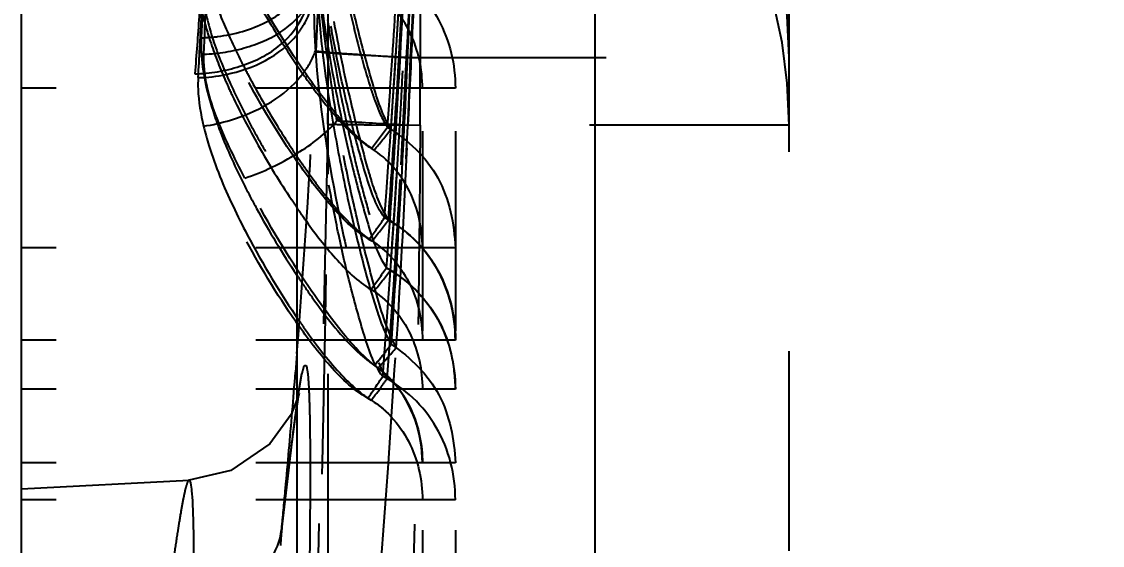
# Model space of a CAD drawing. Header units: millimetres. Extents: x 1147 to 12155, y -6137 to -4403.
# Drawn here: x 4469.75 to 4478.59, y -5140.09 to -5135.81 of the extents above; entities that cross this region are included whole.
import ezdxf

# ---------------------------------------------------------------- set-up
doc = ezdxf.new("R2010")
doc.units = ezdxf.units.MM
doc.header["$LTSCALE"] = 16.335
doc.header["$PDMODE"] = 3
doc.header["$PDSIZE"] = 0.3125
doc.linetypes.add('HIDDEN', pattern=[0.2, 0.1, -0.1])
doc.layers.get('0').update_dxf_attribs({"linetype": 'CONTINUOUS'})
doc.layers.get('Defpoints').update_dxf_attribs({"linetype": 'CONTINUOUS'})
doc.layers.add('DEFAULT_2', color=8, linetype='HIDDEN')
doc.styles.get("Standard").update_dxf_attribs({"font": 'txt', "width": 0.8})
doc.dimstyles.new('STANDARD$0', dxfattribs={"dimscale": 2, "dimtxt": 3, "dimasz": 3, "dimexe": 1.25, "dimexo": 0.625, "dimgap": 0.5, "dimtad": 0, "dimdsep": 46, "dimlunit": 6, "dimtxsty": 'Standard', "dimblk": 'CLOSEDBLANK', "dimcen": 0, "dimclrt": 2, "dimazin": 2, "dimtfac": 2, "dimtmove": 1, "dimatfit": 3, "dimfxl": 0, "dimtolj": 1, "dimtzin": 0, "dimarcsym": 0})

# ---------------------------------------------------------------- blocks, each defined once
blk = doc.blocks.new('*D690')
at = {"color": 4, "lineweight": -2}
for p, q in [((4469.746, -5145.7196), (4469.746, -4954.5849)), ((4576.5778, -5023.709), (4576.5778, -4954.5849)), ((4479.746, -4954.7099), (4509.4857, -4954.7099)), ((4566.5778, -4954.7099), (4545.4857, -4954.7099))]:
    blk.add_line(p, q, dxfattribs=at)
at = {"color": 4}
for points in [[(4479.746, -4953.0432), (4479.746, -4956.3765), (4469.746, -4954.7099)], [(4566.5778, -4953.0432), (4566.5778, -4956.3765), (4576.5778, -4954.7099)]]:
    blk.add_solid(points, dxfattribs=at)
at = {"layer": 'Defpoints', "color": 0}
for p in [(4469.746, -4954.7099), (4576.5778, -5023.7715), (4469.746, -5145.7821)]:
    blk.add_point(p, dxfattribs=at)
at = {"color": 6, "insert": (4527.4857, -4954.7099), "char_height": 10, "attachment_point": 5}
blk.add_mtext('\\A1;106.83', dxfattribs=at)

msp = doc.modelspace()

# ---------------------------------------------------------------- linework, layer by layer
at = {"color": 7, "linetype": 'Continuous'}
for p, q in [((4474.4402, -5400.9602), (4474.4402, -5116.5828)), ((4471.9992, -5119.5439), (4471.9992, -5397.9991)), ((4469.746, -5185.3567), (4469.746, -5128.9238)), ((4471.4592, -5139.4794), (4471.1173, -5139.559)), ((4469.746, -5139.6308), (4471.1173, -5139.559))]:
    msp.add_line(p, q, dxfattribs=at)
msp.add_lwpolyline([(4471.9992, -5138.902), (4471.9516, -5139.0211), (4471.777, -5139.2627), (4471.4592, -5139.4794)], dxfattribs=at)
msp.add_arc((4386.9857, -5131.8564), 85.2757, 355.194005, 355.412917, dxfattribs=at)
for points, knots in [([(4471.1914, -5136.2655), (4471.2009, -5136.1045), (4471.2135, -5135.8785), (4471.2271, -5135.5984), (4471.2344, -5135.4365), (4471.239, -5135.3092), (4471.2425, -5135.2235), (4471.2427, -5135.1749), (4471.2446, -5135.149), (4471.2418, -5135.1385), (4471.2445, -5135.1282), (4471.2429, -5135.1282)], [0, 0, 0, 0, 0.424981, 0.596347, 0.738897, 0.851583, 0.933355, 0.962321, 0.983165, 0.995761, 1, 1, 1, 1]), ([(4471.1914, -5136.2655), (4471.2683, -5136.2641), (4471.5636, -5136.23), (4471.8635, -5136.0877), (4472.0007, -5135.9135)], [0, 0, 0, 0, 0.257646, 1, 1, 1, 1]), ([(4471.1914, -5136.2655), (4471.1895, -5136.2972), (4471.1888, -5136.4308), (4471.2121, -5136.5633), (4471.2354, -5136.6622)], [0, 0, 0, 0, 0.238396, 1, 1, 1, 1]), ([(4471.2354, -5136.6622), (4471.3104, -5136.6516), (4471.5927, -5136.5873), (4471.8665, -5136.4417), (4472.009, -5136.2812)], [0, 0, 0, 0, 0.260754, 1, 1, 1, 1]), ([(4471.2354, -5136.6622), (4471.2481, -5136.7158), (4471.3104, -5136.9408), (4471.4004, -5137.1573), (4471.4765, -5137.3185)], [0, 0, 0, 0, 0.236129, 1, 1, 1, 1]), ([(4471.4765, -5137.3185), (4471.5134, -5137.3969), (4471.6755, -5137.7191), (4471.8626, -5138.0288), (4472.0178, -5138.2546)], [0, 0, 0, 0, 0.2403, 1, 1, 1, 1]), ([(4471.9157, -5139.6158), (4471.9238, -5139.5468), (4471.9515, -5139.3161), (4471.9796, -5139.0855), (4472.0025, -5138.9243)], [0, 0, 0, 0, 0.299252, 1, 1, 1, 1]), ([(4471.024, -5144.1445), (4471.0435, -5143.8468), (4471.0766, -5143.2621), (4471.1128, -5142.4124), (4471.1374, -5141.629), (4471.1524, -5140.9424), (4471.1576, -5140.4427), (4471.1567, -5140.1114), (4471.154, -5139.9189), (4471.1494, -5139.7712), (4471.1427, -5139.6569), (4471.1345, -5139.6014), (4471.1258, -5139.5596), (4471.1174, -5139.5597)], [0, 0, 0, 0, 0.194896, 0.382562, 0.55554, 0.706905, 0.831285, 0.881765, 0.923601, 0.9564, 0.980039, 0.994457, 1, 1, 1, 1])]:
    msp.add_open_spline(points, degree=3, knots=knots, dxfattribs=at)
at = {"layer": 'DEFAULT_2', "color": 8, "linetype": 'HIDDEN'}
for p, q in [((4472.2559, -5189.3272), (4472.2559, -5126.1032)), ((4476.0286, -5388.4307), (4476.0286, -5129.1123)), ((4473.0272, -5133.4359), (4473.0272, -5244.1918)), ((4473.2972, -5133.4359), (4473.2972, -5244.1918)), ((4472.2557, -5136.05), (4472.2559, -5135.8548)), ((4472.8384, -5136.2295), (4472.8466, -5136.086)), ((4472.8971, -5136.1005), (4476.0286, -5136.1005)), ((4473.2972, -5136.3519), (4469.746, -5136.3519)), ((4472.2538, -5136.6474), (4472.1422, -5141.5317)), ((4472.6111, -5136.6508), (4473.0086, -5136.6535)), ((4476.0286, -5136.6535), (4472.9097, -5136.6535)), ((4473.2972, -5137.659), (4469.746, -5137.659)), ((4473.2972, -5138.4132), (4469.746, -5138.4132)), ((4472.0003, -5138.5242), (4471.9882, -5138.6762)), ((4473.2972, -5138.8154), (4469.746, -5138.8154)), ((4473.2972, -5139.4187), (4469.746, -5139.4187)), ((4471.8772, -5139.9418), (4471.9157, -5139.6158)), ((4473.2972, -5139.7203), (4469.746, -5139.7203)), ((4471.875, -5139.964), (4471.8772, -5139.9418))]:
    msp.add_line(p, q, dxfattribs=at)
for points in [[(4471.875, -5139.964), (4471.9273, -5139.5241), (4471.9592, -5139.2641), (4471.9857, -5139.0605), (4472.0062, -5138.9195), (4472.0132, -5138.8764)], [(4472.0132, -5138.8764), (4472.0183, -5138.8485), (4472.013, -5138.8677), (4471.9992, -5138.902)]]:
    msp.add_lwpolyline(points, dxfattribs=at)
for centre, radius, start, end in [((4472.0066, -5136.1005), 4.022, 0, 75.56001), ((4472.0066, -5136.6535), 4.022, 0, 75.69717), ((4371.2768, -5129.6999), 101.7335, 356.06178, 358.122057), ((4386.3927, -5131.9632), 85.8624, 357.270949, 359.256378), ((4405.1302, -5132.8388), 67.8791, 357.245786, 359.278563), ((4370.9061, -5129.676), 102.1042, 355.655257, 357.522566), ((4371.2013, -5130.8041), 101.8089, 356.036422, 358.094103), ((4370.2264, -5130.2816), 102.7842, 356.762707, 357.573554), ((4403.595, -5132.0435), 69.4208, 356.649658, 357.779045), ((4415.4606, -5132.5287), 55.8613, 356.49971, 357.37103), ((4370.7652, -5130.776), 102.245, 355.549205, 357.579031), ((4371.6908, -5129.3089), 101.3183, 356.161238, 356.70864), ((4371.2125, -5130.1345), 101.7978, 356.767294, 357.206936), ((4386.3682, -5132.7102), 84.9368, 357.730901, 358.316374), ((4294.6695, -5135.8688), 177.5863, 0.004502, 0.202153), ((4335.8401, -5135.9675), 137.1702, 359.71344, 0.322106), ((4484.7407, -5132.8388), 12.6398, 191.38546, 193.82518), ((4478.1253, -5132.0252), 7.3928, 209.54398, 211.63511), ((4370.5387, -5131.4904), 102.4715, 356.900531, 357.69521), ((4485.7056, -5133.3301), 13.6306, 190.46913, 192.97014), ((4476.3642, -5133.7095), 5.395, 204.00455, 207.22966), ((4477.8012, -5132.2302), 7.0094, 211.59762, 214.12005), ((4371.3552, -5130.1449), 101.6547, 356.329353, 356.768584), ((4348.7415, -5135.8977), 123.5144, 359.652239, 359.92937), ((4388.2534, -5131.9514), 84.0044, 355.51233, 357.202426), ((4476.3972, -5079.4303), 56.7782, 266.12748, 266.46577), ((4366.3756, -5131.9261), 106.637, 355.555893, 357.756531), ((4370.2533, -5129.2134), 102.7589, 355.83857, 356.161752), ((4371.1068, -5131.2981), 101.9035, 356.804354, 357.298834), ((4476.7931, -5132.9124), 5.7922, 214.12721, 215.84081), ((4476.1246, -5133.3936), 4.9685, 215.85609, 216.66365), ((4371.1407, -5130.3251), 101.8689, 355.77945, 356.677251), ((4477.8976, -5132.9309), 7.1139, 211.58763, 213.97888), ((4371.501, -5130.1519), 101.5088, 355.889235, 356.328066), ((4368.0186, -5132.036), 104.9926, 356.484247, 357.479361), ((4467.2316, -5132.6812), 6.8023, 322.25211, 324.09409), ((4467.4672, -5132.5713), 6.7126, 320.29908, 322.18372), ((4477.9474, -5133.2832), 7.1941, 209.44261, 213.59333), ((4486.9204, -5134.1067), 14.8423, 190.48175, 192.63801), ((4476.9465, -5133.5714), 5.9672, 213.98277, 215.70104), ((4371.3503, -5131.3135), 101.6595, 355.816194, 356.805379), ((4370.7967, -5131.4977), 102.2134, 356.100566, 356.896775), ((4477.2992, -5133.7111), 6.4174, 213.61309, 214.30658), ((4476.7364, -5134.0964), 5.7353, 214.29606, 215.67687), ((4467.0259, -5133.54), 6.8827, 323.96791, 325.77523), ((4467.2954, -5133.412), 6.7728, 321.77142, 323.62651), ((4477.7067, -5134.0947), 6.8497, 213.55919, 214.1823), ((4467.1688, -5133.8741), 6.823, 322.81138, 324.64359), ((4467.4414, -5133.7413), 6.7209, 320.5263, 322.40651), ((4472.2134, -5138.6477), 0.7581, 54.18295, 58.95798), ((4476.9552, -5134.8592), 5.9921, 214.51602, 215.11742), ((4467.4778, -5134.2984), 6.7285, 320.03091, 321.28678), ((4467.7923, -5134.1454), 6.6298, 317.29782, 319.23405), ((4467.5243, -5134.3352), 6.6692, 321.28355, 321.91484), ((4466.8921, -5134.906), 6.9446, 324.99821, 326.78134), ((4467.2061, -5134.7511), 6.8152, 322.43868, 323.66439), ((4467.2387, -5134.7745), 6.775, 323.66062, 324.27623), ((4386.5869, -5131.8226), 85.6759, 354.772742, 355.193845), ((4386.1898, -5131.7865), 86.0746, 354.56323, 354.772904), ((4474.9827, -5140.2701), 3.1228, 173.96661, 176.75633)]:
    msp.add_arc(centre, radius, start, end, dxfattribs=at)
for points, knots in [([(4472.9097, -5136.6535), (4472.9236, -5136.4006), (4472.9479, -5135.9044), (4472.9759, -5135.1836), (4472.9954, -5134.5192), (4473.0056, -5134.0128), (4473.0097, -5133.6555), (4473.0109, -5133.4296), (4473.0108, -5133.2343), (4473.0098, -5133.071), (4473.0077, -5132.9417), (4473.0062, -5132.8548), (4473.0037, -5132.8045), (4473.0037, -5132.7787), (4473.0005, -5132.7662), (4473.002, -5132.7568), (4473.0003, -5132.7562)], [0, 0, 0, 0, 0.194901, 0.382184, 0.554944, 0.706268, 0.77181, 0.829879, 0.880095, 0.922075, 0.955435, 0.979794, 0.988478, 0.994769, 0.998621, 1, 1, 1, 1]), ([(4472.77, -5136.687), (4472.6996, -5136.5728), (4472.6145, -5136.3045), (4472.5038, -5135.9001), (4472.4071, -5135.4808), (4472.2967, -5134.9281), (4472.1905, -5134.2625), (4472.1554, -5133.7301), (4472.1669, -5133.4761)], [0, 0, 0, 0, 0.122531, 0.253085, 0.384441, 0.515064, 0.767861, 1, 1, 1, 1]), ([(4472.6318, -5136.8592), (4472.511, -5136.7785), (4472.3107, -5136.5641), (4471.9773, -5136.1114), (4471.6289, -5135.5357), (4471.3141, -5134.8675), (4471.2038, -5134.4015), (4471.2151, -5134.1881)], [0, 0, 0, 0, 0.141161, 0.280335, 0.547919, 0.792277, 1, 1, 1, 1]), ([(4472.7168, -5137.4111), (4472.64, -5137.3048), (4472.5552, -5137.0378), (4472.4446, -5136.6396), (4472.3499, -5136.2216), (4472.243, -5135.6706), (4472.1421, -5135.0068), (4472.1127, -5134.4762), (4472.1274, -5134.2236)], [0, 0, 0, 0, 0.120595, 0.251102, 0.382721, 0.513799, 0.767373, 1, 1, 1, 1]), ([(4472.5919, -5137.5887), (4472.4662, -5137.5157), (4472.2593, -5137.3047), (4471.9226, -5136.8546), (4471.5749, -5136.278), (4471.2644, -5135.6087), (4471.1606, -5135.1417), (4471.1761, -5134.9293)], [0, 0, 0, 0, 0.141356, 0.280788, 0.548663, 0.792854, 1, 1, 1, 1]), ([(4471.2429, -5135.1282), (4471.2413, -5135.1284), (4471.2431, -5135.138), (4471.2394, -5135.1488), (4471.2391, -5135.1736), (4471.235, -5135.2211), (4471.2303, -5135.3042), (4471.222, -5135.4281), (4471.2117, -5135.5855), (4471.193, -5135.8578), (4471.1767, -5136.0777), (4471.1646, -5136.2344)], [0, 0, 0, 0, 0.004358, 0.017031, 0.037917, 0.066894, 0.14862, 0.261203, 0.403637, 0.574917, 1, 1, 1, 1]), ([(4471.2127, -5135.3448), (4471.2142, -5135.4471), (4471.2295, -5135.6623), (4471.3161, -5135.9897), (4471.4554, -5136.327), (4471.5972, -5136.6131), (4471.7274, -5136.8443), (4471.8287, -5137.0227), (4471.9337, -5137.2031), (4472.0607, -5137.3724), (4472.196, -5137.5387), (4472.3034, -5137.7262), (4472.4399, -5137.8987), (4472.5637, -5137.9807), (4472.6293, -5138.0139)], [0, 0, 0, 0, 0.099103, 0.208155, 0.326672, 0.452367, 0.517453, 0.58384, 0.65124, 0.719559, 0.788791, 0.858619, 0.92874, 1, 1, 1, 1]), ([(4471.2384, -5136.0732), (4471.3565, -5136.0705), (4471.5912, -5136.0298), (4471.9803, -5135.8624), (4472.1818, -5135.5688), (4472.1905, -5135.3815)], [0, 0, 0, 0, 0.279981, 0.555784, 1, 1, 1, 1]), ([(4472.3276, -5136.6167), (4472.2951, -5136.3928), (4472.2276, -5135.9845), (4472.1837, -5135.5697), (4472.1905, -5135.3815)], [0, 0, 0, 0, 0.545734, 1, 1, 1, 1]), ([(4472.7692, -5135.3793), (4472.9322, -5135.4762), (4473.2066, -5135.7721), (4473.2968, -5136.1601), (4473.2972, -5136.3519)], [0, 0, 0, 0, 0.497059, 1, 1, 1, 1]), ([(4472.1661, -5135.4583), (4472.167, -5135.5115), (4472.1746, -5135.7316), (4472.1961, -5135.951), (4472.2167, -5136.1167)], [0, 0, 0, 0, 0.241667, 1, 1, 1, 1]), ([(4471.1646, -5136.2343), (4471.2887, -5136.2328), (4471.5313, -5136.1886), (4471.9213, -5136.0091), (4472.1055, -5135.7137), (4472.1157, -5135.5306)], [0, 0, 0, 0, 0.291734, 0.569326, 1, 1, 1, 1]), ([(4471.7456, -5135.8106), (4471.7737, -5135.7964), (4471.8783, -5135.738), (4471.9706, -5135.6566), (4472.0253, -5135.5872)], [0, 0, 0, 0, 0.26227, 1, 1, 1, 1]), ([(4472.0007, -5135.9135), (4472.0219, -5135.8865), (4472.0937, -5135.7816), (4472.1376, -5135.6555), (4472.1428, -5135.5627)], [0, 0, 0, 0, 0.269807, 1, 1, 1, 1]), ([(4472.7019, -5138.7106), (4472.6233, -5138.6067), (4472.5386, -5138.34), (4472.428, -5137.9437), (4472.3339, -5137.5263), (4472.2279, -5136.9759), (4472.1284, -5136.3128), (4472.1002, -5135.7828), (4472.1157, -5135.5306)], [0, 0, 0, 0, 0.120021, 0.250504, 0.382188, 0.513388, 0.767185, 1, 1, 1, 1]), ([(4472.1428, -5135.5628), (4472.1409, -5135.6004), (4472.1366, -5135.7619), (4472.1438, -5135.9234), (4472.1512, -5136.047)], [0, 0, 0, 0, 0.233278, 1, 1, 1, 1]), ([(4473.0272, -5136.3519), (4473.0272, -5136.1974), (4472.9625, -5135.887), (4472.7582, -5135.6354), (4472.6312, -5135.5516)], [0, 0, 0, 0, 0.503804, 1, 1, 1, 1]), ([(4471.208, -5135.6462), (4471.2125, -5135.6725), (4471.2339, -5135.7809), (4471.2641, -5135.8874), (4471.2903, -5135.967)], [0, 0, 0, 0, 0.241678, 1, 1, 1, 1]), ([(4471.2177, -5135.9392), (4471.2621, -5135.9384), (4471.4435, -5135.9242), (4471.6228, -5135.8724), (4471.7456, -5135.8106)], [0, 0, 0, 0, 0.2443, 1, 1, 1, 1]), ([(4472.2499, -5135.7931), (4472.2759, -5135.9644), (4472.3364, -5136.3085), (4472.4264, -5136.7374), (4472.508, -5137.0817), (4472.5805, -5137.3398), (4472.6497, -5137.5967), (4472.71, -5137.7719), (4472.7668, -5137.8414)], [0, 0, 0, 0, 0.245242, 0.494436, 0.620095, 0.746403, 0.87301, 1, 1, 1, 1]), ([(4471.2177, -5135.9392), (4471.2147, -5135.9879), (4471.2173, -5136.1989), (4471.2688, -5136.4062), (4471.3194, -5136.5595)], [0, 0, 0, 0, 0.232376, 1, 1, 1, 1]), ([(4472.009, -5136.2812), (4472.0257, -5136.2625), (4472.0835, -5136.1915), (4472.1299, -5136.1101), (4472.1512, -5136.0469)], [0, 0, 0, 0, 0.273289, 1, 1, 1, 1]), ([(4472.1513, -5136.047), (4472.1719, -5136.0492), (4472.3089, -5136.0615), (4472.4461, -5136.071), (4472.5626, -5136.0789)], [0, 0, 0, 0, 0.151185, 1, 1, 1, 1]), ([(4472.1513, -5136.047), (4472.1799, -5136.4735), (4472.2852, -5137.1177), (4472.4455, -5137.8622), (4472.561, -5138.2883), (4472.6261, -5138.4975), (4472.6684, -5138.5966)], [0, 0, 0, 0, 0.491841, 0.748619, 0.87606, 1, 1, 1, 1]), ([(4472.2467, -5135.9715), (4472.2608, -5136.0578), (4472.3216, -5136.4062), (4472.394, -5136.7527), (4472.4578, -5137.0112)], [0, 0, 0, 0, 0.247215, 1, 1, 1, 1]), ([(4471.5724, -5137.0876), (4471.4875, -5136.9165), (4471.3239, -5136.5993), (4471.2317, -5136.2405), (4471.2384, -5136.0731)], [0, 0, 0, 0, 0.532701, 1, 1, 1, 1]), ([(4472.1577, -5136.0514), (4472.1553, -5136.0548), (4472.1886, -5136.0519), (4472.2121, -5136.0605), (4472.2877, -5136.0625), (4472.3765, -5136.0699), (4472.4949, -5136.0765), (4472.6814, -5136.0875), (4472.8293, -5136.0953), (4472.9309, -5136.1005)], [0, 0, 0, 0, 0.016262, 0.067378, 0.153318, 0.273971, 0.427638, 0.60628, 1, 1, 1, 1]), ([(4472.2167, -5136.1167), (4472.2238, -5136.1735), (4472.2548, -5136.4043), (4472.2936, -5136.6341), (4472.3257, -5136.8069)], [0, 0, 0, 0, 0.245475, 1, 1, 1, 1]), ([(4471.5671, -5136.178), (4471.5876, -5136.218), (4471.6731, -5136.3803), (4471.7651, -5136.5392), (4471.8378, -5136.6572)], [0, 0, 0, 0, 0.244946, 1, 1, 1, 1]), ([(4472.5807, -5138.8895), (4472.4538, -5138.8187), (4472.245, -5138.6089), (4471.9076, -5138.1597), (4471.56, -5137.583), (4471.2507, -5136.9136), (4471.1481, -5136.4465), (4471.1646, -5136.2344)], [0, 0, 0, 0, 0.141384, 0.280865, 0.548789, 0.792946, 1, 1, 1, 1]), ([(4471.4099, -5136.2777), (4471.4294, -5136.3227), (4471.513, -5136.5069), (4471.6071, -5136.6861), (4471.6824, -5136.8195)], [0, 0, 0, 0, 0.242628, 1, 1, 1, 1]), ([(4472.6085, -5136.3678), (4472.6175, -5136.3957), (4472.6526, -5136.5), (4472.696, -5136.6031), (4472.7413, -5136.6703)], [0, 0, 0, 0, 0.265624, 1, 1, 1, 1]), ([(4471.3194, -5136.5595), (4471.3355, -5136.6085), (4471.4085, -5136.8117), (4471.4991, -5137.0082), (4471.5735, -5137.1545)], [0, 0, 0, 0, 0.239326, 1, 1, 1, 1]), ([(4471.5724, -5137.0876), (4471.7229, -5137.0385), (4471.9935, -5136.9071), (4472.237, -5136.7243), (4472.3276, -5136.6167)], [0, 0, 0, 0, 0.529461, 1, 1, 1, 1]), ([(4471.8185, -5149.3029), (4471.8519, -5148.2481), (4471.9467, -5146.1396), (4472.1388, -5141.923), (4472.2405, -5138.7579), (4472.2536, -5136.6474)], [0, 0, 0, 0, 0.250011, 0.5, 1, 1, 1, 1]), ([(4472.2536, -5136.6474), (4472.2465, -5136.6498), (4472.3123, -5136.6449), (4472.3453, -5136.6508), (4472.4771, -5136.6488), (4472.5597, -5136.6504), (4472.6111, -5136.6508)], [0, 0, 0, 0, 0.062443, 0.252874, 0.56836, 1, 1, 1, 1]), ([(4472.8137, -5138.4745), (4472.7392, -5138.3385), (4472.6474, -5138.0305), (4472.5244, -5137.5675), (4472.4173, -5137.0926), (4472.3557, -5136.775), (4472.3276, -5136.6167)], [0, 0, 0, 0, 0.241696, 0.495462, 0.749288, 1, 1, 1, 1]), ([(4472.3276, -5136.6167), (4472.3666, -5136.6195), (4472.5606, -5136.6328), (4472.7547, -5136.6446), (4472.9097, -5136.6535)], [0, 0, 0, 0, 0.201307, 1, 1, 1, 1]), ([(4473.0086, -5136.6535), (4472.9989, -5138.6562), (4472.9017, -5142.6567), (4472.7377, -5146.6543), (4472.6764, -5148.6516)], [0, 0, 0, 0, 0.500554, 1, 1, 1, 1]), ([(4472.7413, -5136.6703), (4472.9073, -5136.7722), (4473.2107, -5137.0577), (4473.2869, -5137.4621), (4473.2972, -5137.659)], [0, 0, 0, 0, 0.496957, 1, 1, 1, 1]), ([(4473.0272, -5137.659), (4473.0272, -5137.5005), (4472.9589, -5137.1817), (4472.7432, -5136.9271), (4472.6102, -5136.8455)], [0, 0, 0, 0, 0.504073, 1, 1, 1, 1]), ([(4472.4578, -5137.0112), (4472.4933, -5137.1551), (4472.5691, -5137.4286), (4472.6551, -5137.7087), (4472.7334, -5137.8222)], [0, 0, 0, 0, 0.518011, 1, 1, 1, 1]), ([(4472.5784, -5137.008), (4472.5894, -5137.0469), (4472.6326, -5137.1917), (4472.6878, -5137.3357), (4472.7486, -5137.4286)], [0, 0, 0, 0, 0.266795, 1, 1, 1, 1]), ([(4472.6645, -5138.6417), (4472.5319, -5138.5434), (4472.3153, -5138.2911), (4471.949, -5137.773), (4471.7097, -5137.3644), (4471.5724, -5137.0876)], [0, 0, 0, 0, 0.259466, 0.514487, 1, 1, 1, 1]), ([(4471.5735, -5137.1545), (4471.6043, -5137.2153), (4471.7357, -5137.4634), (4471.8813, -5137.7041), (4471.9988, -5137.8812)], [0, 0, 0, 0, 0.242855, 1, 1, 1, 1]), ([(4472.4376, -5137.3541), (4472.4806, -5137.5453), (4472.5515, -5137.83), (4472.6582, -5138.1967), (4472.7266, -5138.3723), (4472.7735, -5138.4488)], [0, 0, 0, 0, 0.512264, 0.765628, 1, 1, 1, 1]), ([(4472.0775, -5137.4413), (4472.1519, -5137.5449), (4472.3082, -5137.7472), (4472.4938, -5137.9315), (4472.6043, -5137.9982)], [0, 0, 0, 0, 0.497041, 1, 1, 1, 1]), ([(4473.2972, -5138.4132), (4473.2972, -5138.2116), (4473.1971, -5137.8024), (4472.893, -5137.5039), (4472.7168, -5137.4111)], [0, 0, 0, 0, 0.503026, 1, 1, 1, 1]), ([(4472.7486, -5137.4286), (4472.9165, -5137.5246), (4473.203, -5137.8208), (4473.2972, -5138.2175), (4473.2972, -5138.4132)], [0, 0, 0, 0, 0.497143, 1, 1, 1, 1]), ([(4472.5919, -5137.5887), (4472.73, -5137.6682), (4472.9558, -5137.9253), (4473.0272, -5138.2512), (4473.0272, -5138.4132)], [0, 0, 0, 0, 0.495938, 1, 1, 1, 1]), ([(4472.7334, -5137.8222), (4472.9053, -5137.9167), (4473.2002, -5138.2141), (4473.2972, -5138.6168), (4473.2972, -5138.8154)], [0, 0, 0, 0, 0.497003, 1, 1, 1, 1]), ([(4472.7667, -5137.8414), (4472.928, -5137.9423), (4473.1407, -5138.1591), (4473.2738, -5138.5237), (4473.2921, -5138.7177), (4473.2972, -5138.8147)], [0, 0, 0, 0, 0.495766, 0.74679, 1, 1, 1, 1]), ([(4472.0403, -5137.9431), (4472.0743, -5137.9931), (4472.2148, -5138.1932), (4472.3668, -5138.3881), (4472.5016, -5138.5137)], [0, 0, 0, 0, 0.247255, 1, 1, 1, 1]), ([(4472.6293, -5138.0139), (4472.7569, -5138.0975), (4472.9623, -5138.3494), (4473.0272, -5138.6606), (4473.0272, -5138.8154)], [0, 0, 0, 0, 0.496393, 1, 1, 1, 1]), ([(4472.7735, -5138.4488), (4472.9301, -5138.5544), (4473.2169, -5138.8359), (4473.2873, -5139.2278), (4473.2972, -5139.4187)], [0, 0, 0, 0, 0.496982, 1, 1, 1, 1]), ([(4472.0204, -5138.8055), (4472.0273, -5138.7625), (4472.0344, -5138.7042), (4472.0541, -5138.6477), (4472.0582, -5138.6211), (4472.0775, -5138.6184), (4472.0805, -5138.646), (4472.0882, -5138.6771), (4472.0924, -5138.7329), (4472.0972, -5138.8033), (4472.1024, -5138.9341), (4472.1066, -5139.1394), (4472.1084, -5139.4353), (4472.1078, -5139.6543), (4472.1071, -5139.7741)], [0, 0, 0, 0, 0.096219, 0.124671, 0.140311, 0.146483, 0.160313, 0.186869, 0.226556, 0.279348, 0.345145, 0.515222, 0.734675, 1, 1, 1, 1]), ([(4472.6645, -5138.6417), (4472.7819, -5138.7283), (4472.9682, -5138.9741), (4473.0272, -5139.271), (4473.0272, -5139.4187)], [0, 0, 0, 0, 0.4968, 1, 1, 1, 1]), ([(4473.2972, -5139.7203), (4473.2972, -5139.516), (4473.1943, -5139.101), (4472.882, -5138.8017), (4472.7019, -5138.7106)], [0, 0, 0, 0, 0.503108, 1, 1, 1, 1]), ([(4472.0025, -5138.9243), (4472.0041, -5138.9135), (4472.0098, -5138.8738), (4472.0158, -5138.8342), (4472.0204, -5138.8055)], [0, 0, 0, 0, 0.272113, 1, 1, 1, 1]), ([(4472.5807, -5138.8895), (4472.7218, -5138.9677), (4472.9539, -5139.226), (4473.0272, -5139.5562), (4473.0272, -5139.7203)], [0, 0, 0, 0, 0.495729, 1, 1, 1, 1]), ([(4471.1174, -5139.5597), (4471.11, -5139.5597), (4471.098, -5139.5911), (4471.0841, -5139.6373), (4471.0657, -5139.7275), (4471.0447, -5139.8452), (4471.0204, -5139.997), (4470.981, -5140.2582), (4470.9507, -5140.4694), (4470.929, -5140.6197)], [0, 0, 0, 0, 0.020524, 0.071088, 0.153056, 0.26561, 0.407697, 0.578212, 1, 1, 1, 1]), ([(4472.1071, -5139.7741), (4472.1055, -5140.0318), (4472.0898, -5141.3088), (4472.0507, -5142.5855), (4472.0033, -5143.6038)], [0, 0, 0, 0, 0.201787, 1, 1, 1, 1]), ([(4470.9291, -5140.6198), (4471.042, -5140.6207), (4471.2678, -5140.5883), (4471.6524, -5140.4315), (4471.8519, -5140.15), (4471.8749, -5139.964)], [0, 0, 0, 0, 0.27404, 0.545308, 1, 1, 1, 1])]:
    msp.add_open_spline(points, degree=3, knots=knots, dxfattribs=at)
for points in [[(4472.1775, -5135.4811), (4472.1964, -5135.6451), (4472.22, -5135.8086), (4472.2467, -5135.9715)], [(4471.3174, -5135.6065), (4471.3524, -5135.7074), (4471.3925, -5135.8066), (4471.4358, -5135.9042)], [(4472.467, -5135.8592), (4472.5092, -5136.0301), (4472.5547, -5136.2003), (4472.6085, -5136.3678)], [(4471.2903, -5135.967), (4471.3251, -5136.0724), (4471.3657, -5136.1759), (4471.4099, -5136.2777)], [(4472.1391, -5136.3604), (4472.2415, -5136.4978), (4472.3502, -5136.6329), (4472.4786, -5136.7463)], [(4472.4227, -5136.3894), (4472.4703, -5136.5966), (4472.5206, -5136.8034), (4472.5784, -5137.008)], [(4472.4786, -5136.7463), (4472.5198, -5136.7827), (4472.5634, -5136.8167), (4472.6102, -5136.8454)], [(4472.1007, -5137.0536), (4472.1422, -5137.1113), (4472.1848, -5137.1681), (4472.2289, -5137.2237)], [(4472.2289, -5137.2237), (4472.3412, -5137.3651), (4472.4633, -5137.5062), (4472.6158, -5137.603)], [(4472.0537, -5138.3062), (4472.1394, -5138.428), (4472.2295, -5138.5471), (4472.3287, -5138.6581)], [(4472.5016, -5138.5137), (4472.5431, -5138.5525), (4472.5872, -5138.589), (4472.6344, -5138.6206)], [(4472.6684, -5138.5966), (4472.6881, -5138.6429), (4472.7107, -5138.6885), (4472.7389, -5138.7302)], [(4472.3287, -5138.6581), (4472.3719, -5138.7065), (4472.4172, -5138.7534), (4472.4655, -5138.7969)], [(4472.7908, -5138.7583), (4472.7451, -5138.706), (4472.6922, -5138.6591), (4472.6344, -5138.6206)], [(4473.0272, -5139.4187), (4473.0272, -5139.1849), (4472.9449, -5138.9341), (4472.7908, -5138.7583)], [(4472.4655, -5138.7969), (4472.51, -5138.8369), (4472.5575, -5138.8743), (4472.6085, -5138.9057)], [(4472.7419, -5139.0086), (4472.7013, -5138.9697), (4472.6564, -5138.9349), (4472.6085, -5138.9057)]]:
    msp.add_open_spline(points, degree=3, dxfattribs=at)

# ---------------------------------------------------------------- dimensions: what is measured, and where the dimension line sits
dim = msp.add_linear_dim(base=(4469.746, -4954.7099), p1=(4576.5778, -5023.7715), p2=(4469.746, -5145.7821), dimstyle='STANDARD$0', override={"dimscale": 1, "dimtxt": 10, "dimasz": 10, "dimexe": 0.125, "dimexo": 0.0625, "dimgap": 0, "dimzin": 0, "dimlunit": 2, "dimclrd": 4, "dimclre": 4, "dimclrt": 6, "dimazin": 0, "dimtfac": 1, "dimtofl": 0, "dimtmove": 0})
dim.commit()
dim.dimension.update_dxf_attribs({"geometry": '*D690', "text_midpoint": (4527.4857, -4954.7099), "dimtype": 160})

doc.saveas('drawing.dxf')
